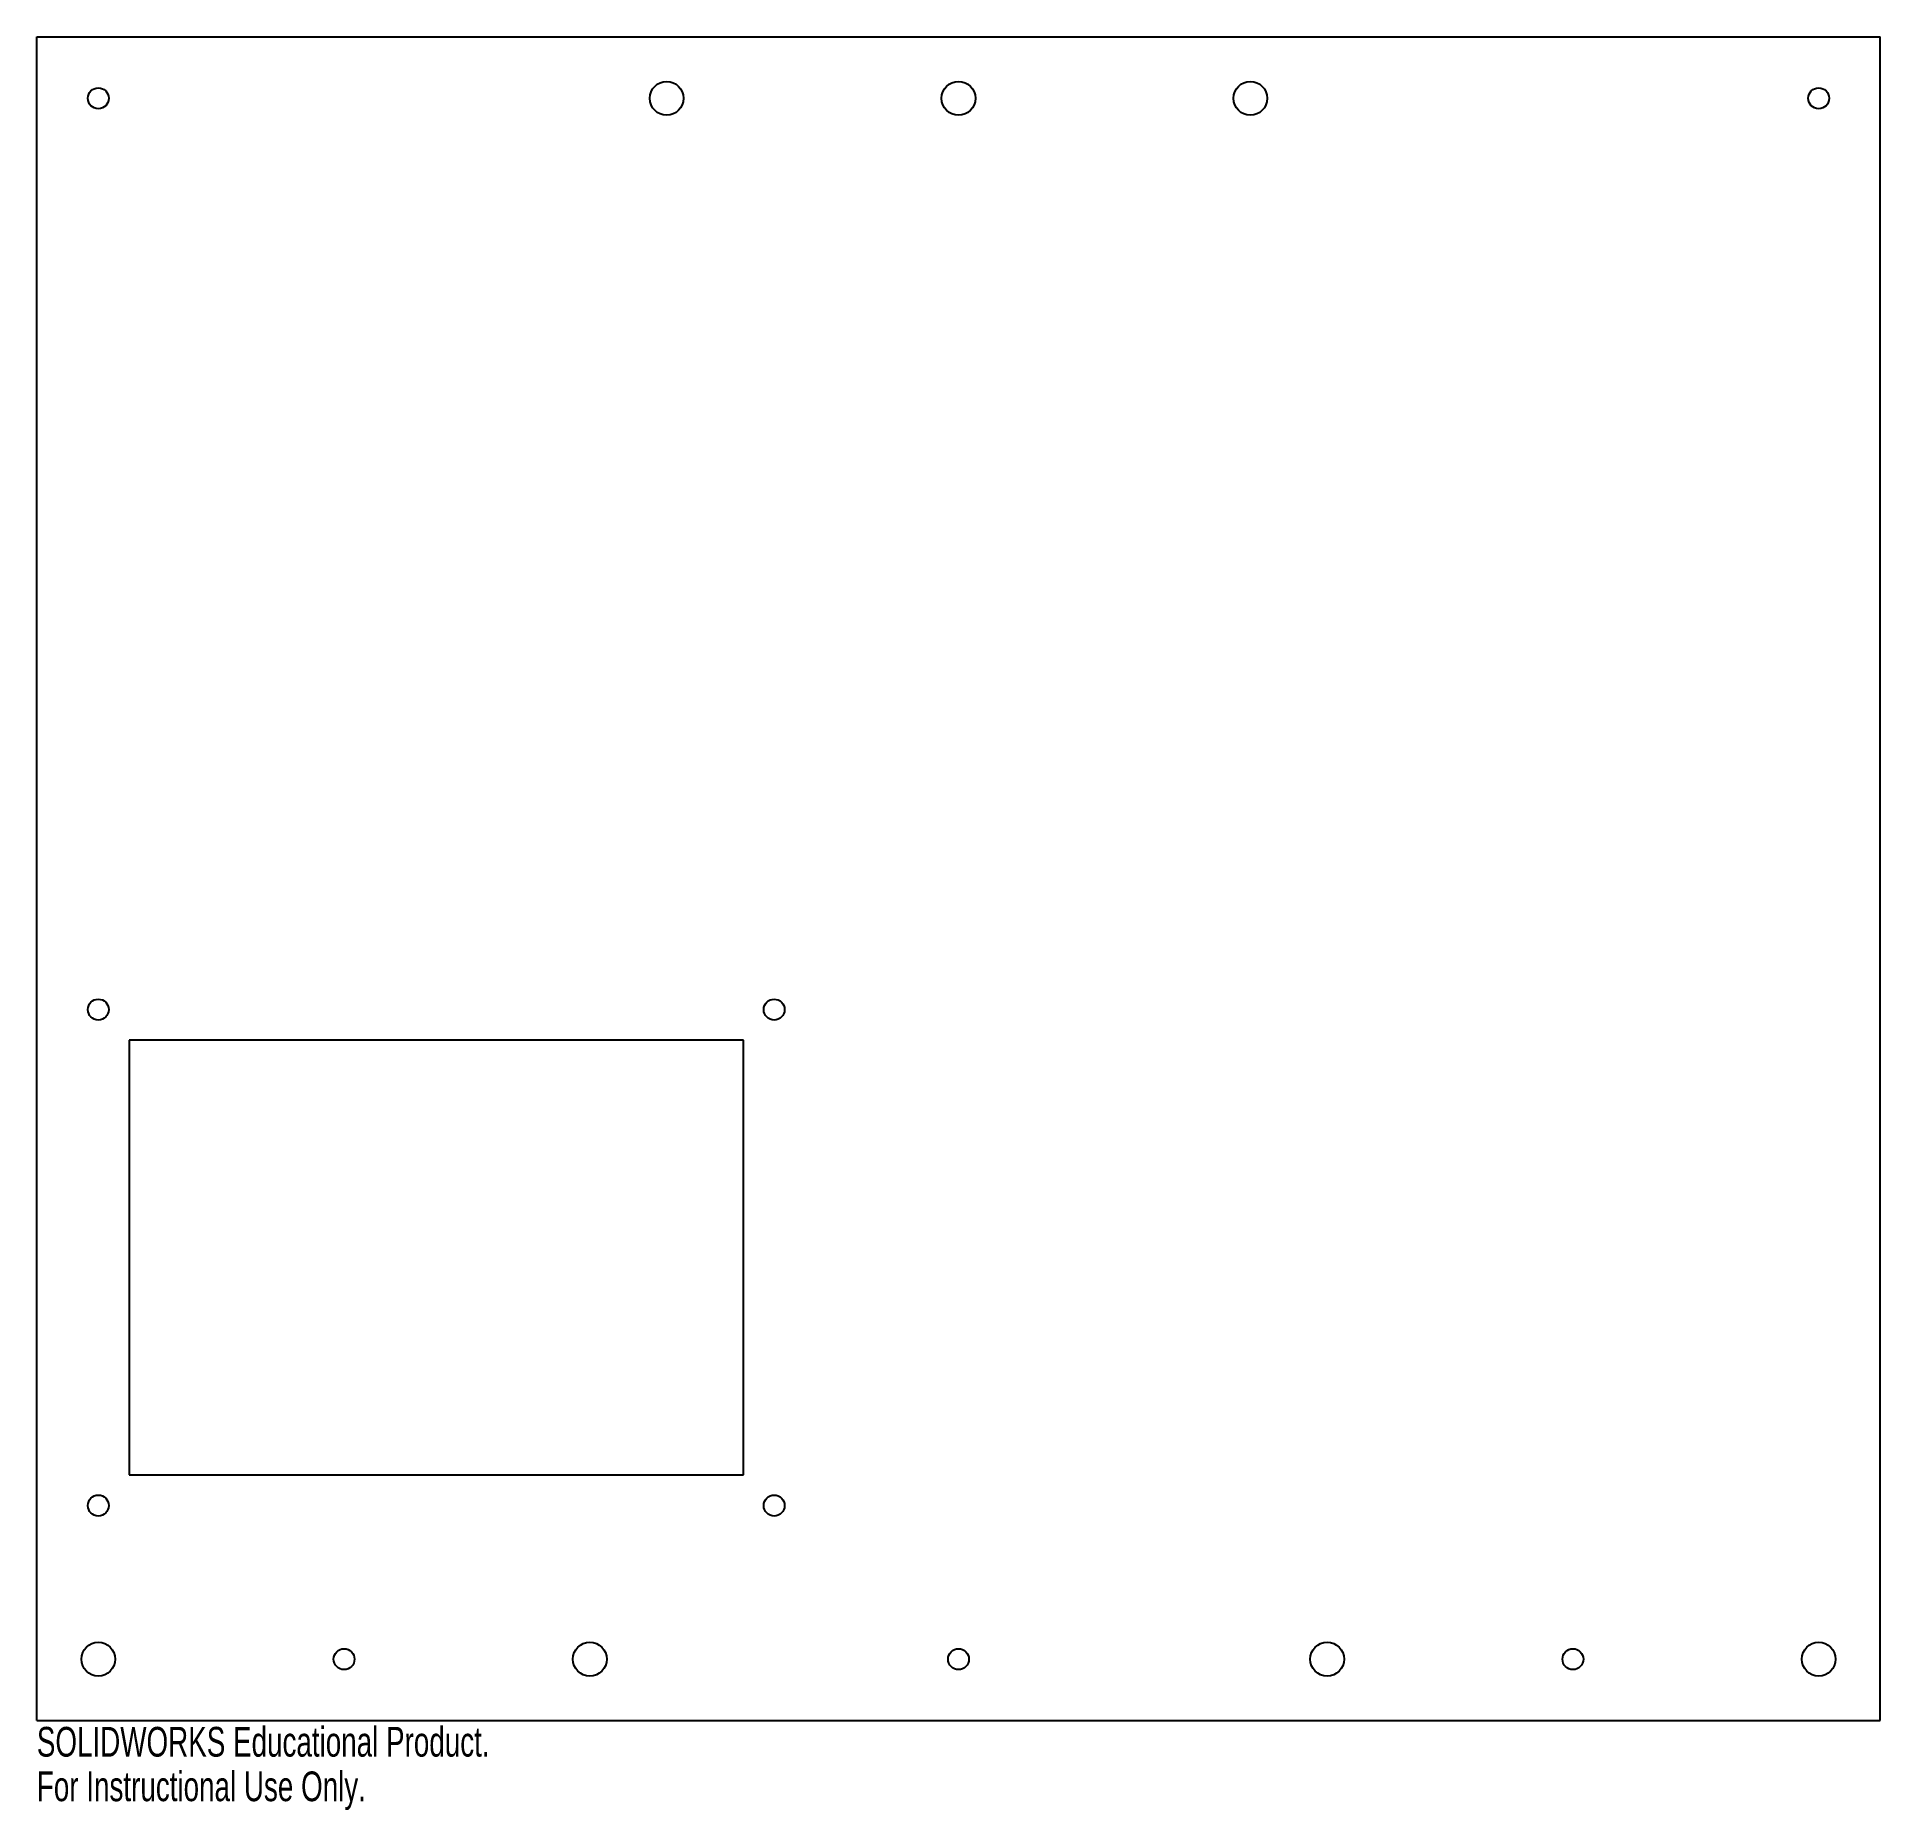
# Model space of a CAD drawing. Header units: millimetres. Extents: x 0 to 300, y -15 to 274.
import ezdxf

# ---------------------------------------------------------------- set-up
doc = ezdxf.new("R2010")
doc.units = ezdxf.units.MM
doc.styles.add('SLDTEXTSTYLE0', font='TXT', dxfattribs={"width": 0.7})

msp = doc.modelspace()

# ---------------------------------------------------------------- linework, layer by layer
at = {"color": 7, "linetype": 'Continuous', "lineweight": 25}
for p, q in [((0, 0), (0, 274)), ((0, 274), (300, 274)), ((300, 0), (300, 274)), ((115, 110.71), (15, 110.71)), ((15, 110.71), (15, 40)), ((115, 40), (115, 110.71)), ((15, 40), (115, 40)), ((0, 0), (300, 0))]:
    msp.add_line(p, q, dxfattribs=at)
for centre, radius in [((10, 264), 1.7), ((102.5, 264), 2.75), ((150, 264), 2.75), ((197.5, 264), 2.75), ((290, 264), 1.7), ((10, 115.71), 1.7), ((120, 115.71), 1.7), ((10, 35), 1.7), ((120, 35), 1.7), ((10, 10), 2.75), ((90, 10), 2.75), ((210, 10), 2.75), ((290, 10), 2.75), ((50, 10), 1.7), ((150, 10), 1.7), ((250, 10), 1.7)]:
    msp.add_circle(centre, radius, dxfattribs=at)

# ---------------------------------------------------------------- texts
at = {"color": 7, "linetype": 'Continuous', "char_height": 4.8336, "attachment_point": 1, "style": 'SLDTEXTSTYLE0'}
for s, insert in [('SOLIDWORKS Educational Product.', (0, -1.02)), ('For Instructional Use Only.', (0, -8.27))]:
    msp.add_mtext(s, dxfattribs=dict(at, insert=insert))

doc.saveas('drawing.dxf')
